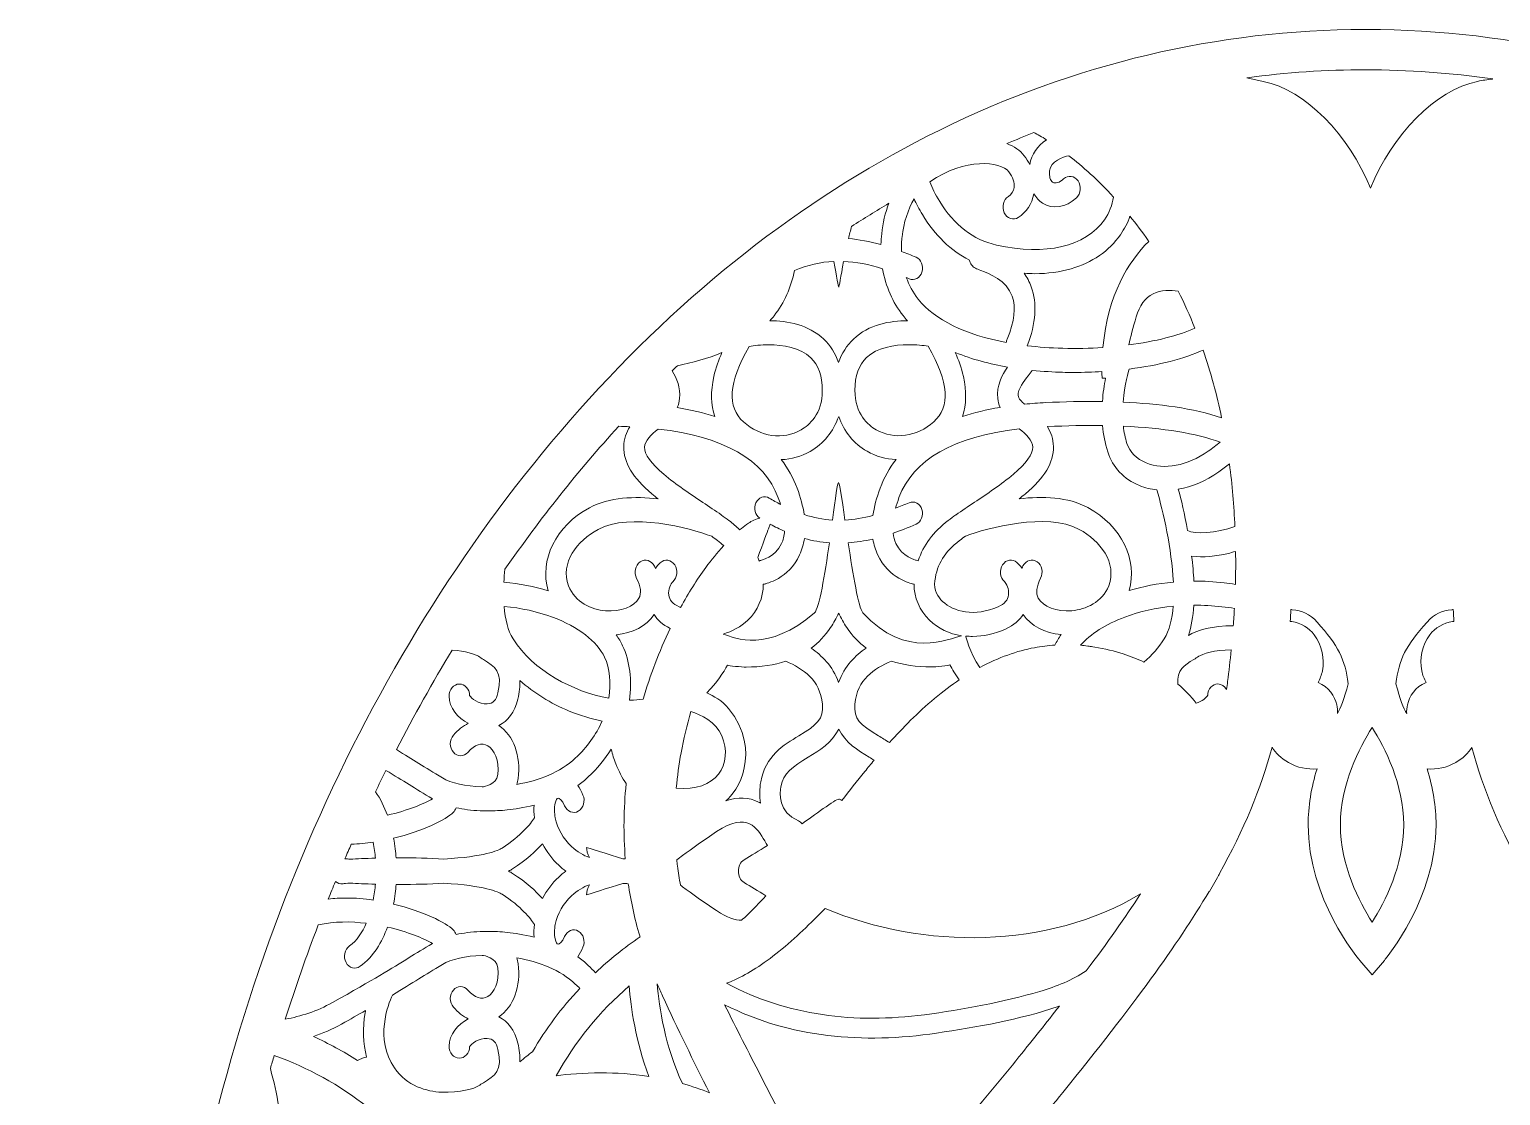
# Model space of a CAD drawing. Header units: millimetres. Extents: x -883 to 1566, y 87 to 598.
# Drawn here: x 89.8 to 274.2, y 464.2 to 597.8 of the extents above; entities that cross this region are included whole.
import ezdxf

# ---------------------------------------------------------------- set-up
doc = ezdxf.new("R2010")
doc.units = ezdxf.units.MM
doc.header["$MEASUREMENT"] = 0
doc.layers.add('Layer 3', color=7, linetype='Continuous')

msp = doc.modelspace()

# ---------------------------------------------------------------- linework, layer by layer
at = {"layer": 'Layer 3', "lineweight": 0}
for points, knots in [([(512.06, 244.42), (500.81, 258.41), (483.74, 265.96), (471.4, 269.82), (458.09, 273.99), (447.55, 274.84), (447.12, 274.9), (447.12, 274.9), (441.19, 275.35), (441.19, 275.35), (441.19, 275.35), (446.17, 272.12), (446.17, 272.12), (446.48, 271.92), (477.17, 251.62), (479.07, 228.7), (479.8, 219.87), (476.13, 211.67), (468.15, 204.32), (459.71, 196.54), (449.96, 193.81), (439.17, 196.2), (428.79, 198.5), (419.85, 204.95), (414.18, 209.96), (407.5, 215.87), (402.65, 222.25), (401.31, 225.5), (401.31, 225.5), (401.04, 226.16), (401.04, 226.16), (401.99, 237.75), (400.88, 248.96), (397.72, 259.52), (395.04, 268.44), (390.91, 276.92), (385.43, 284.71), (382.09, 289.47), (378.67, 293.36), (375.65, 296.42), (373.01, 311.06), (369.09, 324.76), (363.94, 337.36), (363.94, 337.36), (363.95, 337.37), (363.95, 337.37), (363.95, 337.37), (363.93, 337.38), (363.93, 337.38), (363.83, 337.61), (363.74, 337.84), (363.65, 338.07), (363.65, 338.07), (363.6, 338.65), (363.6, 338.65), (367.24, 339.27), (376.9, 341.25), (383.05, 345.72), (386.78, 348.43), (396.12, 356.72), (402.34, 375.11), (406.72, 388.05), (408.55, 402.95), (407.81, 419.6), (407.79, 421.03), (407.7, 422.45), (407.56, 423.87), (407.11, 430.37), (406.29, 437.13), (405.08, 444.13), (397.99, 485.36), (380.06, 523.48), (354.62, 551.48), (341.42, 566), (326.63, 577.35), (310.65, 585.21), (293.75, 593.52), (275.83, 597.76), (257.38, 597.82), (257.38, 597.82), (257.15, 597.82), (257.15, 597.82), (257.15, 597.82), (257.15, 597.82), (257.15, 597.82), (238.7, 597.76), (220.78, 593.52), (203.89, 585.21), (187.9, 577.35), (173.11, 566), (159.91, 551.48), (134.47, 523.48), (116.54, 485.36), (109.45, 444.13), (104.83, 417.32), (105.76, 394.1), (112.19, 375.11), (118.42, 356.72), (127.75, 348.43), (131.48, 345.72), (137.63, 341.25), (147.29, 339.27), (150.93, 338.65), (150.93, 338.65), (150.89, 338.23), (150.89, 338.23), (146.07, 324.81), (142.28, 311.04), (139.52, 297.06), (136.34, 293.91), (132.68, 289.81), (129.1, 284.71), (123.62, 276.92), (119.49, 268.44), (116.81, 259.52), (113.47, 248.36), (112.41, 236.48), (113.67, 224.19), (116.08, 200.65), (124.5, 184.75), (129.53, 175.25), (131.43, 171.66), (132.93, 168.83), (133.11, 167.36), (133.11, 167.24), (132.98, 166.18), (128.83, 163.16), (125.88, 161.03), (121.81, 158.54), (117.5, 155.91), (106.71, 149.32), (94.48, 141.86), (92.07, 135.15), (89.8, 128.81), (89.79, 123.78), (92.07, 120.21), (93.82, 117.47), (96.88, 115.77), (100.94, 115.26), (107.33, 107.82), (124.42, 109.01), (130.47, 109.69), (130.43, 109.28), (130.42, 108.82), (130.43, 108.34), (130.27, 106.94), (130.58, 106.33), (130.79, 105.92), (130.79, 105.92), (130.8, 105.93), (130.8, 105.93), (131.09, 104.91), (131.57, 103.84), (132.34, 102.79), (135.92, 97.9), (144.05, 95.72), (156.52, 96.3), (162.68, 91.24), (169.88, 89.82), (176.04, 89.82), (180.92, 89.82), (185.14, 90.71), (187.67, 91.4), (190.59, 92.2), (194.99, 92.16), (199.65, 92.13), (207.86, 92.07), (216.34, 92.01), (220, 96.38), (220, 96.38), (220.08, 96.49), (220.08, 96.49), (229.9, 110.69), (217.41, 135.42), (212.89, 143.4), (220.39, 142.9), (241.04, 141.67), (257.27, 141.98), (273.49, 141.67), (294.14, 142.9), (301.64, 143.4), (297.12, 135.42), (284.63, 110.69), (294.45, 96.49), (294.45, 96.49), (294.53, 96.38), (294.53, 96.38), (298.19, 92.01), (306.67, 92.07), (314.88, 92.13), (319.54, 92.16), (323.94, 92.2), (326.86, 91.4), (332.59, 89.84), (346.97, 87.24), (358.01, 96.3), (370.48, 95.72), (378.61, 97.9), (382.19, 102.79), (383.01, 103.9), (383.5, 105.03), (383.78, 106.11), (383.95, 106.51), (384.06, 107.01), (384.05, 107.68), (384.12, 108.42), (384.11, 109.1), (384.06, 109.69), (390.12, 109.01), (407.2, 107.82), (413.59, 115.26), (417.65, 115.77), (420.71, 117.47), (422.46, 120.21), (424.74, 123.78), (424.73, 128.81), (422.46, 135.15), (421.29, 138.42), (417.78, 141.86), (413.25, 145.3), (419.04, 143.81), (427.23, 142.02), (436.51, 140.95), (441.35, 140.4), (446.77, 140.01), (452.49, 140.01), (466.56, 140.01), (482.39, 142.37), (495.49, 150.39), (511.06, 159.93), (520.48, 175.88), (523.51, 197.8), (526.04, 216.14), (522.19, 231.82), (512.06, 244.42)], [0, 0, 0, 0, 1, 1, 1, 2, 2, 2, 3, 3, 3, 4, 4, 4, 5, 5, 5, 6, 6, 6, 7, 7, 7, 8, 8, 8, 9, 9, 9, 10, 10, 10, 11, 11, 11, 12, 12, 12, 13, 13, 13, 14, 14, 14, 15, 15, 15, 16, 16, 16, 17, 17, 17, 18, 18, 18, 19, 19, 19, 20, 20, 20, 21, 21, 21, 22, 22, 22, 23, 23, 23, 24, 24, 24, 25, 25, 25, 26, 26, 26, 27, 27, 27, 28, 28, 28, 29, 29, 29, 30, 30, 30, 31, 31, 31, 32, 32, 32, 33, 33, 33, 34, 34, 34, 35, 35, 35, 36, 36, 36, 37, 37, 37, 38, 38, 38, 39, 39, 39, 40, 40, 40, 41, 41, 41, 42, 42, 42, 43, 43, 43, 44, 44, 44, 45, 45, 45, 46, 46, 46, 47, 47, 47, 48, 48, 48, 49, 49, 49, 50, 50, 50, 51, 51, 51, 52, 52, 52, 53, 53, 53, 54, 54, 54, 55, 55, 55, 56, 56, 56, 57, 57, 57, 58, 58, 58, 59, 59, 59, 60, 60, 60, 61, 61, 61, 62, 62, 62, 63, 63, 63, 64, 64, 64, 65, 65, 65, 66, 66, 66, 67, 67, 67, 68, 68, 68, 69, 69, 69, 70, 70, 70, 71, 71, 71, 72, 72, 72, 73, 73, 73, 74, 74, 74, 75, 75, 75, 76, 76, 76, 77, 77, 77, 78, 78, 78, 78]), ([(257.26, 592.77), (262.57, 592.75), (267.92, 592.37), (273.2, 591.62), (273.19, 591.61), (273.18, 591.6), (273.16, 591.59), (272.53, 591.53), (271.91, 591.44), (271.3, 591.31), (266.03, 590.19), (260.61, 584.66), (257.87, 577.9), (255.13, 584.66), (249.71, 590.19), (244.43, 591.31), (244.43, 591.31), (242.38, 591.76), (242.38, 591.76), (247.32, 592.42), (252.32, 592.76), (257.26, 592.77)], [0, 0, 0, 0, 1, 1, 1, 2, 2, 2, 3, 3, 3, 4, 4, 4, 5, 5, 5, 6, 6, 6, 7, 7, 7, 7]), ([(215.69, 584.89), (216.15, 584.66), (216.68, 584.35), (217.25, 583.99), (216.14, 583.24), (215.41, 582.17), (215.16, 580.87), (214.97, 581.26), (214.74, 581.63), (214.46, 581.99), (213.95, 582.65), (213.21, 583.16), (212.3, 583.5), (213.43, 583.98), (214.56, 584.45), (215.69, 584.89)], [0, 0, 0, 0, 1, 1, 1, 2, 2, 2, 3, 3, 3, 4, 4, 4, 5, 5, 5, 5]), ([(212.55, 579.97), (213.06, 579.31), (213.29, 578.61), (213.2, 577.99), (213.13, 577.53), (212.89, 577.14), (212.49, 576.89), (211.86, 576.48), (211.63, 575.57), (211.98, 574.84), (212.32, 574.11), (213.1, 573.85), (213.73, 574.25), (214.73, 574.89), (215.44, 575.96), (215.69, 577.2), (215.97, 576.73), (216.33, 576.33), (216.76, 576.05), (218.04, 575.21), (219.68, 575.47), (221.02, 576.72), (221.58, 577.24), (221.67, 578.19), (221.22, 578.84), (220.78, 579.49), (219.97, 579.59), (219.41, 579.08), (218.91, 578.61), (218.37, 578.45), (218.03, 578.67), (217.72, 578.87), (217.59, 579.4), (217.66, 580.09), (217.8, 581.34), (219.31, 581.83), (220.08, 581.99), (221.8, 580.65), (223.72, 578.93), (225.67, 576.81), (225.51, 575.8), (225.13, 574.84), (224.53, 573.97), (222.18, 570.59), (217.13, 569.4), (211, 570.79), (208.09, 571.45), (205.69, 573.29), (203.88, 576.25), (203.34, 577.13), (202.93, 577.99), (202.64, 578.71), (207.05, 581.76), (211.52, 581.3), (212.55, 579.97)], [0, 0, 0, 0, 1, 1, 1, 2, 2, 2, 3, 3, 3, 4, 4, 4, 5, 5, 5, 6, 6, 6, 7, 7, 7, 8, 8, 8, 9, 9, 9, 10, 10, 10, 11, 11, 11, 12, 12, 12, 13, 13, 13, 14, 14, 14, 15, 15, 15, 16, 16, 16, 17, 17, 17, 18, 18, 18, 18]), ([(192.84, 573.12), (194.38, 574.12), (195.93, 575.09), (197.5, 576.02), (197.06, 574.83), (196.75, 573.54), (196.61, 572.21), (196.56, 571.75), (196.53, 571.3), (196.52, 570.85), (195.1, 571.25), (193.75, 571.5), (192.45, 571.59), (192.57, 572.09), (192.7, 572.61), (192.84, 573.12)], [0, 0, 0, 0, 1, 1, 1, 2, 2, 2, 3, 3, 3, 4, 4, 4, 5, 5, 5, 5]), ([(199.17, 571.83), (199.36, 573.59), (199.91, 575.28), (200.67, 576.58), (200.96, 575.96), (201.31, 575.29), (201.72, 574.6), (203.28, 572.02), (205.28, 570.08), (207.6, 568.9), (207.65, 568.69), (207.74, 568.49), (207.87, 568.31), (208.15, 567.94), (208.49, 567.81), (209.04, 567.6), (210.09, 567.2), (212.26, 566.36), (212.98, 564.37), (213.47, 563.01), (213.26, 561.21), (212.35, 559.01), (212.29, 558.87), (212.25, 558.72), (212.23, 558.57), (207.12, 559.54), (203.24, 561.41), (201.19, 563.99), (200.49, 564.87), (200.02, 565.8), (199.7, 566.72), (199.82, 566.66), (199.94, 566.61), (200.06, 566.56), (200.7, 566.28), (201.41, 566.66), (201.65, 567.41), (201.88, 568.16), (201.56, 568.98), (200.92, 569.26), (200.3, 569.53), (199.69, 569.77), (199.1, 570), (199.07, 570.71), (199.11, 571.33), (199.17, 571.83)], [0, 0, 0, 0, 1, 1, 1, 2, 2, 2, 3, 3, 3, 4, 4, 4, 5, 5, 5, 6, 6, 6, 7, 7, 7, 8, 8, 8, 9, 9, 9, 10, 10, 10, 11, 11, 11, 12, 12, 12, 13, 13, 13, 14, 14, 14, 15, 15, 15, 15]), ([(227.73, 574.41), (228.51, 573.45), (229.28, 572.43), (230.03, 571.34), (230.05, 571.31), (230.07, 571.28), (230.09, 571.25), (227.54, 568.72), (224.94, 564.58), (224.34, 557.95), (222.69, 557.84), (221, 557.8), (219.32, 557.85), (217.76, 557.89), (216.27, 558), (214.86, 558.17), (215.94, 560.99), (216.11, 563.47), (215.36, 565.55), (215.12, 566.19), (214.81, 566.75), (214.46, 567.25), (214.91, 567.22), (215.36, 567.2), (215.8, 567.2), (217.42, 567.2), (218.94, 567.41), (220.35, 567.81), (222.99, 568.57), (225.12, 570.05), (226.53, 572.08), (227.04, 572.81), (227.44, 573.59), (227.73, 574.41)], [0, 0, 0, 0, 1, 1, 1, 2, 2, 2, 3, 3, 3, 4, 4, 4, 5, 5, 5, 6, 6, 6, 7, 7, 7, 8, 8, 8, 9, 9, 9, 10, 10, 10, 11, 11, 11, 11]), ([(183.13, 561.93), (184.41, 563.54), (185.27, 565.48), (185.67, 567.6), (187.33, 568.29), (188.95, 568.66), (190.62, 568.74), (190.99, 566.82), (191.18, 565.5), (191.23, 565.53), (191.28, 565.5), (191.47, 566.82), (191.84, 568.74), (193.38, 568.68), (194.98, 568.37), (196.73, 567.82), (197.11, 565.62), (197.98, 563.61), (199.3, 561.95), (199.47, 561.73), (199.65, 561.52), (199.84, 561.31), (197.67, 561.3), (194.99, 560.84), (193.08, 559.01), (192.23, 558.21), (191.61, 557.21), (191.21, 556.05), (190.81, 557.21), (190.2, 558.19), (189.35, 559), (187.44, 560.82), (184.76, 561.28), (182.59, 561.3), (182.78, 561.5), (182.96, 561.71), (183.13, 561.93)], [0, 0, 0, 0, 1, 1, 1, 2, 2, 2, 3, 3, 3, 4, 4, 4, 5, 5, 5, 6, 6, 6, 7, 7, 7, 8, 8, 8, 9, 9, 9, 10, 10, 10, 11, 11, 11, 12, 12, 12, 12]), ([(233.78, 565.01), (234.54, 563.49), (235.24, 561.94), (235.86, 560.38), (233.85, 559.45), (230.91, 558.71), (227.57, 558.27), (227.81, 559.25), (228.11, 560.42), (228.51, 561.79), (228.92, 563.21), (229.62, 564.16), (230.65, 564.67), (231.62, 565.16), (232.78, 565.18), (233.78, 565.01)], [0, 0, 0, 0, 1, 1, 1, 2, 2, 2, 3, 3, 3, 4, 4, 4, 5, 5, 5, 5]), ([(171, 555.66), (172.87, 556.04), (174.79, 556.56), (176.59, 557.3), (176.2, 556.42), (175.82, 555.4), (175.58, 554.31), (175.16, 552.45), (175.2, 550.76), (175.69, 549.3), (174.26, 549.76), (172.69, 550.14), (170.99, 550.42), (171.14, 550.78), (171.23, 551.16), (171.27, 551.55), (171.42, 552.9), (170.93, 554.09), (170.35, 555.03), (170.57, 555.24), (170.78, 555.46), (171, 555.66)], [0, 0, 0, 0, 1, 1, 1, 2, 2, 2, 3, 3, 3, 4, 4, 4, 5, 5, 5, 6, 6, 6, 7, 7, 7, 7]), ([(179.99, 558.08), (180.63, 558.19), (181.5, 558.29), (182.45, 558.29), (184.27, 558.29), (186.4, 557.94), (187.73, 556.66), (188.7, 555.73), (189.17, 554.39), (189.17, 552.56), (189.17, 549.6), (187.51, 548.2), (186.51, 547.63), (184.28, 546.34), (181.38, 546.74), (179.3, 548.61), (177.18, 550.51), (177.4, 553.52), (179.99, 558.08)], [0, 0, 0, 0, 1, 1, 1, 2, 2, 2, 3, 3, 3, 4, 4, 4, 5, 5, 5, 6, 6, 6, 6]), ([(203.13, 548.63), (201.05, 546.75), (198.15, 546.36), (195.92, 547.64), (194.93, 548.21), (193.26, 549.61), (193.26, 552.58), (193.26, 554.41), (193.73, 555.75), (194.71, 556.68), (196.04, 557.95), (198.16, 558.3), (199.99, 558.3), (200.94, 558.3), (201.81, 558.21), (202.44, 558.1), (205.03, 553.54), (205.25, 550.53), (203.13, 548.63)], [0, 0, 0, 0, 1, 1, 1, 2, 2, 2, 3, 3, 3, 4, 4, 4, 5, 5, 5, 6, 6, 6, 6]), ([(211.16, 551.57), (211.2, 551.18), (211.3, 550.8), (211.44, 550.44), (209.74, 550.15), (208.17, 549.78), (206.74, 549.31), (207.23, 550.78), (207.27, 552.47), (206.85, 554.32), (206.61, 555.41), (206.23, 556.43), (205.84, 557.32), (207.95, 556.45), (210.21, 555.88), (212.38, 555.5), (211.68, 554.5), (210.99, 553.15), (211.16, 551.57)], [0, 0, 0, 0, 1, 1, 1, 2, 2, 2, 3, 3, 3, 4, 4, 4, 5, 5, 5, 6, 6, 6, 6]), ([(239.22, 549.14), (235.69, 550.33), (231.32, 550.9), (226.86, 551.1), (227.03, 553.33), (227.58, 555.05), (227.64, 555.25), (231.32, 555.72), (234.6, 556.55), (236.9, 557.63), (237.86, 554.84), (238.63, 551.99), (239.22, 549.14)], [0, 0, 0, 0, 1, 1, 1, 2, 2, 2, 3, 3, 3, 4, 4, 4, 4]), ([(224.28, 551.17), (221.85, 551.21), (219.44, 551.15), (217.17, 551.04), (216.26, 550.99), (215.37, 550.93), (214.52, 550.84), (214.16, 551.12), (213.76, 551.53), (213.72, 551.95), (213.64, 552.69), (214.5, 553.79), (214.96, 554.38), (215.14, 554.61), (215.32, 554.84), (215.47, 555.08), (216.86, 554.94), (218.15, 554.87), (219.26, 554.84), (219.75, 554.83), (220.24, 554.82), (220.74, 554.82), (221.91, 554.82), (223.07, 554.86), (224.22, 554.93), (224.22, 554.66), (224.22, 554.39), (224.23, 554.11), (224.23, 554.11), (224.67, 554.1), (224.67, 554.1), (224.5, 553.28), (224.35, 552.28), (224.28, 551.17)], [0, 0, 0, 0, 1, 1, 1, 2, 2, 2, 3, 3, 3, 4, 4, 4, 5, 5, 5, 6, 6, 6, 7, 7, 7, 8, 8, 8, 9, 9, 9, 10, 10, 10, 11, 11, 11, 11]), ([(149.39, 530.15), (153.82, 536.51), (158.59, 542.51), (163.65, 548.08), (164.11, 548.06), (164.57, 548.04), (165.05, 548.02), (164.61, 547.31), (164.31, 546.48), (164.29, 545.51), (164.26, 543.54), (165.41, 541.61), (167.8, 539.61), (168.07, 539.38), (168.33, 539.17), (168.6, 538.96), (165.68, 539.31), (162.46, 539.21), (159.98, 537.86), (155.75, 535.56), (153.69, 531.35), (154.81, 527.45), (153.09, 527.98), (151.22, 528.35), (149.26, 528.52), (149.29, 529.06), (149.33, 529.6), (149.39, 530.15)], [0, 0, 0, 0, 1, 1, 1, 2, 2, 2, 3, 3, 3, 4, 4, 4, 5, 5, 5, 6, 6, 6, 7, 7, 7, 8, 8, 8, 9, 9, 9, 9]), ([(168.58, 547.73), (176.81, 546.78), (181.88, 543.89), (183.65, 539.12), (183.76, 538.83), (183.85, 538.55), (183.94, 538.27), (183.47, 538.52), (182.99, 538.79), (182.51, 539.08), (181.91, 539.45), (181.16, 539.17), (180.85, 538.47), (180.54, 537.78), (180.76, 536.95), (181.32, 536.56), (181.32, 536.56), (181.24, 536.54), (181.24, 536.54), (180.6, 536.39), (180.12, 536.07), (179.8, 535.85), (179.8, 535.85), (179.66, 535.76), (179.66, 535.76), (179.39, 535.56), (179.11, 535.34), (178.81, 535.09), (178.41, 535.49), (177.96, 535.88), (177.47, 536.26), (177.16, 536.49), (176.85, 536.72), (176.52, 536.95), (176.51, 536.96), (176.51, 536.96), (176.5, 536.97), (175.77, 537.48), (175, 538), (174.2, 538.53), (172.57, 539.61), (170.89, 540.73), (169.3, 542.06), (167.74, 543.36), (166.86, 544.59), (166.87, 545.44), (166.89, 546.25), (167.76, 547.08), (168.58, 547.73)], [0, 0, 0, 0, 1, 1, 1, 2, 2, 2, 3, 3, 3, 4, 4, 4, 5, 5, 5, 6, 6, 6, 7, 7, 7, 8, 8, 8, 9, 9, 9, 10, 10, 10, 11, 11, 11, 12, 12, 12, 13, 13, 13, 14, 14, 14, 15, 15, 15, 16, 16, 16, 16]), ([(194.78, 544.94), (195.9, 544.3), (197.15, 543.95), (198.41, 543.9), (197.57, 542.83), (196.9, 541.64), (196.42, 540.33), (195.97, 539.11), (195.66, 537.96), (195.52, 536.88), (194.29, 536.56), (193.13, 536.38), (192.01, 536.32), (191.62, 539.02), (191.32, 541.11), (191.2, 541.02), (191.09, 541.1), (190.81, 539.02), (190.45, 536.32), (189.25, 536.39), (188.08, 536.62), (186.9, 537), (186.74, 538.04), (186.45, 539.15), (186.01, 540.32), (185.53, 541.62), (184.86, 542.81), (184.02, 543.89), (185.29, 543.94), (186.53, 544.28), (187.65, 544.93), (189.35, 545.9), (190.57, 547.42), (191.22, 549.29), (191.87, 547.43), (193.09, 545.91), (194.78, 544.94)], [0, 0, 0, 0, 1, 1, 1, 2, 2, 2, 3, 3, 3, 4, 4, 4, 5, 5, 5, 6, 6, 6, 7, 7, 7, 8, 8, 8, 9, 9, 9, 10, 10, 10, 11, 11, 11, 12, 12, 12, 12]), ([(213.85, 547.75), (214.67, 547.1), (215.55, 546.27), (215.56, 545.46), (215.58, 544.61), (214.69, 543.37), (213.13, 542.07), (211.55, 540.75), (209.86, 539.63), (208.23, 538.54), (207.43, 538.01), (206.66, 537.5), (205.93, 536.98), (205.92, 536.98), (205.92, 536.97), (205.91, 536.97), (205.59, 536.74), (205.27, 536.51), (204.96, 536.27), (203.06, 534.81), (201.84, 533.2), (201.19, 531.2), (201.11, 531.23), (201.03, 531.26), (200.95, 531.28), (200.93, 531.28), (199.15, 531.7), (198.37, 533.4), (198.2, 533.78), (198.08, 534.2), (198.03, 534.67), (198.96, 534.98), (199.92, 535.36), (200.92, 535.79), (201.56, 536.07), (201.88, 536.9), (201.65, 537.64), (201.41, 538.39), (200.7, 538.77), (200.06, 538.49), (199.47, 538.24), (198.91, 538.01), (198.35, 537.8), (198.47, 538.22), (198.61, 538.67), (198.78, 539.13), (200.55, 543.9), (205.62, 546.79), (213.85, 547.75)], [0, 0, 0, 0, 1, 1, 1, 2, 2, 2, 3, 3, 3, 4, 4, 4, 5, 5, 5, 6, 6, 6, 7, 7, 7, 8, 8, 8, 9, 9, 9, 10, 10, 10, 11, 11, 11, 12, 12, 12, 13, 13, 13, 14, 14, 14, 15, 15, 15, 16, 16, 16, 16]), ([(228.92, 540.64), (229.61, 540.36), (230.35, 540.18), (231.11, 540.09), (231.89, 537.37), (232.96, 532.71), (233.17, 528.54), (231.21, 528.36), (229.34, 528), (227.62, 527.47), (228.74, 531.36), (226.68, 535.57), (222.45, 537.88), (219.98, 539.23), (216.75, 539.33), (213.83, 538.98), (214.1, 539.19), (214.36, 539.4), (214.63, 539.62), (217.03, 541.62), (218.17, 543.55), (218.14, 545.53), (218.12, 546.5), (217.82, 547.32), (217.38, 548.03), (219.82, 548.15), (222.13, 548.19), (224.29, 548.16), (224.39, 547.08), (224.59, 545.96), (224.94, 544.86), (225.55, 542.94), (226.97, 541.44), (228.92, 540.64)], [0, 0, 0, 0, 1, 1, 1, 2, 2, 2, 3, 3, 3, 4, 4, 4, 5, 5, 5, 6, 6, 6, 7, 7, 7, 8, 8, 8, 9, 9, 9, 10, 10, 10, 11, 11, 11, 11]), ([(226.9, 548.08), (231.93, 547.85), (236.04, 547.17), (239.03, 546.09), (238.55, 545.69), (238.05, 545.31), (237.53, 544.94), (234.91, 543.11), (232.01, 542.56), (229.77, 543.48), (228.55, 543.98), (227.69, 544.84), (227.35, 545.92), (227.12, 546.63), (226.98, 547.36), (226.9, 548.08)], [0, 0, 0, 0, 1, 1, 1, 2, 2, 2, 3, 3, 3, 4, 4, 4, 5, 5, 5, 5]), ([(240.88, 535.5), (238.5, 534.66), (235.86, 534.54), (234.96, 535.01), (234.58, 537.09), (234.13, 538.92), (233.79, 540.19), (235.49, 540.49), (237.23, 541.22), (238.86, 542.36), (239.32, 542.69), (239.77, 543.03), (240.2, 543.37), (240.55, 540.72), (240.77, 538.09), (240.88, 535.5)], [0, 0, 0, 0, 1, 1, 1, 2, 2, 2, 3, 3, 3, 4, 4, 4, 5, 5, 5, 5]), ([(174.59, 530.39), (173.44, 528.83), (172.38, 527.15), (171.41, 525.37), (171.35, 525.39), (171.28, 525.42), (171.21, 525.45), (170.43, 525.8), (170, 526.29), (169.92, 526.92), (169.83, 527.64), (170.2, 528.38), (170.43, 528.59), (170.99, 529.09), (171.1, 530.04), (170.67, 530.7), (170.23, 531.36), (169.42, 531.48), (168.86, 530.97), (168.65, 530.79), (168.44, 530.54), (168.26, 530.26), (168.21, 530.35), (168.17, 530.45), (168.12, 530.55), (167.76, 531.26), (166.97, 531.5), (166.35, 531.08), (165.74, 530.65), (165.54, 529.73), (165.9, 529.01), (166.42, 527.98), (166.52, 527.13), (166.19, 526.51), (165.63, 525.45), (163.87, 524.79), (162, 524.95), (160.27, 525.09), (158.15, 525.99), (157.37, 528.07), (156.29, 530.97), (158.45, 533.71), (161.07, 535.13), (165.09, 537.33), (172.58, 535.31), (175.32, 534.28), (175.57, 534.1), (175.82, 533.92), (176.05, 533.74), (176.33, 533.53), (176.58, 533.32), (176.81, 533.11), (176, 532.21), (175.25, 531.3), (174.59, 530.39)], [0, 0, 0, 0, 1, 1, 1, 2, 2, 2, 3, 3, 3, 4, 4, 4, 5, 5, 5, 6, 6, 6, 7, 7, 7, 8, 8, 8, 9, 9, 9, 10, 10, 10, 11, 11, 11, 12, 12, 12, 13, 13, 13, 14, 14, 14, 15, 15, 15, 16, 16, 16, 17, 17, 17, 18, 18, 18, 18]), ([(225.06, 528.09), (224.29, 526), (222.16, 525.11), (220.43, 524.96), (218.56, 524.81), (216.81, 525.46), (216.24, 526.52), (215.91, 527.15), (216.01, 527.99), (216.53, 529.03), (216.9, 529.75), (216.69, 530.67), (216.08, 531.09), (215.47, 531.51), (214.68, 531.28), (214.31, 530.56), (214.26, 530.46), (214.22, 530.37), (214.18, 530.27), (213.99, 530.56), (213.78, 530.8), (213.57, 530.99), (213.01, 531.5), (212.2, 531.37), (211.76, 530.71), (211.33, 530.05), (211.44, 529.11), (212, 528.6), (212.23, 528.39), (212.6, 527.66), (212.51, 526.93), (212.44, 526.31), (212, 525.81), (211.22, 525.46), (208.26, 524.14), (205.58, 524.83), (204.24, 526.12), (203.7, 526.63), (203.1, 527.49), (203.27, 528.71), (203.58, 530.84), (204.48, 532.3), (206.38, 533.75), (206.61, 533.94), (206.86, 534.12), (207.11, 534.3), (209.85, 535.33), (217.34, 537.34), (221.36, 535.15), (223.98, 533.72), (226.15, 530.98), (225.06, 528.09)], [0, 0, 0, 0, 1, 1, 1, 2, 2, 2, 3, 3, 3, 4, 4, 4, 5, 5, 5, 6, 6, 6, 7, 7, 7, 8, 8, 8, 9, 9, 9, 10, 10, 10, 11, 11, 11, 12, 12, 12, 13, 13, 13, 14, 14, 14, 15, 15, 15, 16, 16, 16, 17, 17, 17, 17]), ([(184.43, 534.92), (184.39, 534.35), (184.27, 533.83), (184.06, 533.38), (183.28, 531.68), (181.5, 531.27), (181.48, 531.26), (181.4, 531.24), (181.32, 531.22), (181.24, 531.18), (181.19, 531.34), (181.13, 531.49), (181.07, 531.64), (181.71, 533.31), (182.3, 534.88), (182.42, 535.21), (182.42, 535.21), (182.64, 535.8), (182.64, 535.8), (183.25, 535.47), (183.84, 535.18), (184.43, 534.92)], [0, 0, 0, 0, 1, 1, 1, 2, 2, 2, 3, 3, 3, 4, 4, 4, 5, 5, 5, 6, 6, 6, 7, 7, 7, 7]), ([(181.77, 528.28), (181.82, 528.28), (181.88, 528.29), (181.94, 528.3), (182.06, 528.32), (184.96, 528.96), (186.33, 531.96), (186.62, 532.6), (186.82, 533.28), (186.93, 534.01), (187.97, 533.72), (189, 533.54), (190.05, 533.46), (189.48, 529.44), (188.8, 525.23), (188.18, 524.69), (182.38, 519.66), (178.25, 521.52), (176.73, 522.03), (177.9, 522.36), (178.96, 522.94), (179.83, 523.77), (181.09, 524.97), (181.77, 526.58), (181.77, 528.28)], [0, 0, 0, 0, 1, 1, 1, 2, 2, 2, 3, 3, 3, 4, 4, 4, 5, 5, 5, 6, 6, 6, 7, 7, 7, 8, 8, 8, 8]), ([(206.63, 521.82), (205.08, 521.47), (199.65, 518.75), (194.26, 524.7), (193.7, 525.32), (193.01, 529.49), (192.42, 533.46), (193.42, 533.53), (194.45, 533.69), (195.51, 533.94), (195.62, 533.24), (195.82, 532.59), (196.1, 531.98), (197.47, 528.98), (200.37, 528.34), (200.49, 528.31), (200.55, 528.3), (200.61, 528.3), (200.67, 528.29), (200.67, 526.59), (201.35, 524.99), (202.61, 523.78), (203.72, 522.72), (205.07, 522.05), (206.63, 521.82)], [0, 0, 0, 0, 1, 1, 1, 2, 2, 2, 3, 3, 3, 4, 4, 4, 5, 5, 5, 6, 6, 6, 7, 7, 7, 8, 8, 8, 8]), ([(240.94, 528.26), (240.48, 528.33), (240.01, 528.39), (239.52, 528.45), (238.25, 528.6), (236.99, 528.67), (235.74, 528.66), (235.69, 529.65), (235.6, 530.7), (235.46, 531.8), (236.9, 531.6), (238.62, 531.79), (240.02, 532.13), (240.3, 532.2), (240.63, 532.29), (240.97, 532.39), (240.99, 531), (240.98, 529.62), (240.94, 528.26)], [0, 0, 0, 0, 1, 1, 1, 2, 2, 2, 3, 3, 3, 4, 4, 4, 5, 5, 5, 6, 6, 6, 6]), ([(161.89, 519.12), (162.52, 517.76), (162.72, 515.87), (162.42, 514), (157.93, 514.79), (152.93, 517.43), (150.41, 521.43), (149.77, 522.46), (149.42, 523.88), (149.29, 525.5), (151.43, 525.29), (153.48, 524.84), (155.34, 524.15), (158.56, 522.94), (160.95, 521.11), (161.89, 519.12)], [0, 0, 0, 0, 1, 1, 1, 2, 2, 2, 3, 3, 3, 4, 4, 4, 5, 5, 5, 5]), ([(226.89, 519.53), (225.78, 519.89), (224.58, 520.18), (223.33, 520.39), (223.33, 520.39), (223.07, 520.44), (223.07, 520.44), (222.86, 520.47), (222.66, 520.5), (222.44, 520.53), (222.14, 520.57), (221.84, 520.6), (221.54, 520.62), (222.76, 522.02), (224.7, 523.27), (227.1, 524.16), (228.95, 524.86), (231, 525.31), (233.14, 525.52), (233.01, 523.89), (232.67, 522.47), (232.02, 521.44), (231.34, 520.36), (230.47, 519.38), (229.48, 518.51), (228.66, 518.89), (227.79, 519.24), (226.89, 519.53)], [0, 0, 0, 0, 1, 1, 1, 2, 2, 2, 3, 3, 3, 4, 4, 4, 5, 5, 5, 6, 6, 6, 7, 7, 7, 8, 8, 8, 9, 9, 9, 9]), ([(240.68, 523.06), (238.18, 523.12), (235.98, 522.46), (235.08, 521.86), (235.43, 522.96), (235.64, 524.22), (235.73, 525.65), (236.9, 525.66), (238.08, 525.59), (239.26, 525.45), (239.8, 525.39), (240.32, 525.32), (240.82, 525.25), (240.78, 524.51), (240.73, 523.78), (240.68, 523.06)], [0, 0, 0, 0, 1, 1, 1, 2, 2, 2, 3, 3, 3, 4, 4, 4, 5, 5, 5, 5]), ([(166.7, 513.86), (166.19, 513.79), (165.66, 513.75), (165.11, 513.75), (165.08, 513.75), (165.04, 513.75), (165, 513.75), (165.34, 516.22), (165.04, 518.67), (164.14, 520.57), (163.92, 521.04), (163.65, 521.5), (163.33, 521.95), (165.37, 522.13), (167.12, 523.04), (168.1, 524.46), (168.51, 523.83), (169.14, 523.2), (170.09, 522.73), (168.73, 519.81), (167.59, 516.84), (166.7, 513.86)], [0, 0, 0, 0, 1, 1, 1, 2, 2, 2, 3, 3, 3, 4, 4, 4, 5, 5, 5, 6, 6, 6, 7, 7, 7, 7]), ([(194.67, 520.26), (193.33, 519.37), (191.96, 518.04), (191.21, 515.96), (190.46, 518.03), (189.1, 519.36), (187.76, 520.25), (188.7, 520.95), (189.52, 521.81), (190.2, 522.83), (190.6, 523.41), (190.93, 524.03), (191.22, 524.66), (191.5, 524.03), (191.84, 523.42), (192.23, 522.85), (192.92, 521.83), (193.73, 520.97), (194.67, 520.26)], [0, 0, 0, 0, 1, 1, 1, 2, 2, 2, 3, 3, 3, 4, 4, 4, 5, 5, 5, 6, 6, 6, 6]), ([(207.14, 521.78), (207.42, 521.75), (207.71, 521.74), (208.01, 521.74), (209.36, 521.74), (210.77, 522.04), (212.14, 522.65), (213.21, 523.13), (213.9, 523.8), (214.34, 524.47), (215.31, 523.05), (217.06, 522.14), (219.1, 521.96), (218.8, 521.54), (218.54, 521.1), (218.32, 520.65), (217.47, 520.59), (216.62, 520.48), (215.77, 520.32), (213.54, 519.92), (211.3, 519.1), (208.92, 517.84), (207.61, 519.75), (207.14, 521.78), (207.14, 521.78)], [0, 0, 0, 0, 1, 1, 1, 2, 2, 2, 3, 3, 3, 4, 4, 4, 5, 5, 5, 6, 6, 6, 7, 7, 7, 8, 8, 8, 8]), ([(253.73, 512.05), (253.75, 512.42), (253.72, 512.79), (253.64, 513.17), (253.4, 514.22), (252.66, 515.4), (251.3, 515.96), (251.55, 516.42), (251.74, 516.91), (251.84, 517.41), (252.17, 518.93), (251.8, 520.58), (250.82, 521.93), (250.19, 522.8), (249.11, 523.44), (248, 523.59), (247.94, 523.6), (247.88, 523.61), (247.82, 523.61), (247.85, 524.09), (247.88, 524.58), (247.9, 525.09), (247.96, 525.09), (248.01, 525.09), (248.07, 525.08), (249.27, 525.03), (250.29, 524.53), (251.18, 523.53), (253.82, 520.59), (254.72, 518.83), (255.07, 515.8), (254.61, 513.9), (254.1, 512.73), (253.73, 512.05)], [0, 0, 0, 0, 1, 1, 1, 2, 2, 2, 3, 3, 3, 4, 4, 4, 5, 5, 5, 6, 6, 6, 7, 7, 7, 8, 8, 8, 9, 9, 9, 10, 10, 10, 11, 11, 11, 11]), ([(264.3, 517.41), (264.41, 516.91), (264.59, 516.42), (264.84, 515.96), (263.48, 515.4), (262.74, 514.22), (262.51, 513.17), (262.42, 512.79), (262.39, 512.42), (262.41, 512.05), (262.04, 512.72), (261.53, 513.9), (261.07, 515.8), (261.42, 518.83), (262.32, 520.59), (264.96, 523.53), (265.85, 524.53), (266.87, 525.03), (268.07, 525.08), (268.13, 525.09), (268.18, 525.09), (268.24, 525.09), (268.27, 524.58), (268.29, 524.09), (268.33, 523.61), (268.27, 523.61), (268.21, 523.6), (268.15, 523.59), (267.03, 523.44), (265.95, 522.8), (265.32, 521.93), (264.34, 520.58), (263.97, 518.93), (264.3, 517.41)], [0, 0, 0, 0, 1, 1, 1, 2, 2, 2, 3, 3, 3, 4, 4, 4, 5, 5, 5, 6, 6, 6, 7, 7, 7, 8, 8, 8, 9, 9, 9, 10, 10, 10, 11, 11, 11, 11]), ([(142.78, 520.01), (144.45, 519.91), (145.74, 519.46), (146.07, 519.24), (146.28, 519.09), (146.5, 518.96), (146.71, 518.83), (148.13, 517.96), (149.15, 517.34), (148.52, 514.65), (148.31, 513.75), (147.89, 513.32), (147.18, 513.27), (146.12, 513.2), (145.13, 513.97), (144.97, 514.34), (144.93, 515.13), (144.37, 515.76), (143.68, 515.76), (142.97, 515.76), (142.39, 515.08), (142.39, 514.25), (142.39, 512.77), (143.47, 511.52), (144.8, 510.84), (144.14, 510.52), (143.51, 510.02), (142.93, 509.34), (142.42, 508.75), (142.42, 507.8), (142.93, 507.21), (143.43, 506.62), (144.24, 506.62), (144.75, 507.2), (145.6, 508.19), (146.48, 508.48), (147.25, 508.02), (148.03, 507.55), (148.75, 506.22), (148.49, 504.41), (148.31, 503.13), (146.84, 502.9), (146.52, 502.87), (144.46, 502.94), (142.66, 503.34), (141.55, 504.01), (140.41, 504.69), (139.5, 505.26), (138.61, 505.81), (137.72, 506.36), (136.84, 506.9), (135.79, 507.54), (137.99, 511.81), (140.32, 515.97), (142.78, 520.01)], [0, 0, 0, 0, 1, 1, 1, 2, 2, 2, 3, 3, 3, 4, 4, 4, 5, 5, 5, 6, 6, 6, 7, 7, 7, 8, 8, 8, 9, 9, 9, 10, 10, 10, 11, 11, 11, 12, 12, 12, 13, 13, 13, 14, 14, 14, 15, 15, 15, 16, 16, 16, 17, 17, 17, 18, 18, 18, 18]), ([(235.72, 518.84), (235.93, 518.97), (236.16, 519.11), (236.36, 519.25), (236.74, 519.51), (238.39, 520.06), (240.42, 520.05), (240.29, 518.69), (240.14, 517.37), (239.97, 516.1), (239.93, 515.76), (239.88, 515.42), (239.83, 515.09), (239.6, 515.5), (239.21, 515.77), (238.75, 515.77), (238.07, 515.77), (237.5, 515.14), (237.47, 514.35), (237.34, 514.08), (236.76, 513.58), (236.03, 513.38), (235.35, 514.23), (234.59, 515.03), (233.74, 515.76), (233.61, 517.55), (234.52, 518.11), (235.72, 518.84)], [0, 0, 0, 0, 1, 1, 1, 2, 2, 2, 3, 3, 3, 4, 4, 4, 5, 5, 5, 6, 6, 6, 7, 7, 7, 8, 8, 8, 9, 9, 9, 9]), ([(189.18, 513.23), (189.36, 511.35), (188.51, 510.65), (186.22, 509.27), (184.34, 508.14), (182.01, 506.74), (181.45, 503.49), (181.3, 502.66), (181.27, 501.75), (181.41, 500.83), (181.34, 500.87), (181.27, 500.92), (181.19, 500.95), (179.98, 501.58), (178.61, 501.64), (177.09, 501.12), (178.48, 502.16), (181.71, 507.26), (177.43, 512.69), (176.63, 513.7), (175.54, 514.23), (174.68, 514.67), (175.98, 515.94), (176.8, 517.24), (177.27, 518.14), (177.42, 518.04), (179.03, 517.89), (179.63, 517.89), (181.47, 517.89), (183.13, 518.13), (184.6, 518.62), (186.8, 517.64), (188.87, 516.35), (189.18, 513.23)], [0, 0, 0, 0, 1, 1, 1, 2, 2, 2, 3, 3, 3, 4, 4, 4, 5, 5, 5, 6, 6, 6, 7, 7, 7, 8, 8, 8, 9, 9, 9, 10, 10, 10, 11, 11, 11, 11]), ([(193.25, 513.25), (193.56, 516.37), (195.63, 517.66), (197.83, 518.64), (199.3, 518.15), (200.96, 517.91), (202.81, 517.91), (203.4, 517.91), (205.01, 518.06), (205.16, 518.15), (205.43, 517.64), (205.82, 516.99), (206.34, 516.29), (205.35, 515.62), (204.33, 514.85), (203.24, 513.95), (201.12, 512.18), (199.24, 510.27), (197.58, 508.42), (197.12, 508.73), (196.65, 509.02), (196.22, 509.28), (193.92, 510.67), (193.07, 511.37), (193.25, 513.25)], [0, 0, 0, 0, 1, 1, 1, 2, 2, 2, 3, 3, 3, 4, 4, 4, 5, 5, 5, 6, 6, 6, 7, 7, 7, 8, 8, 8, 8]), ([(151, 513.86), (151.21, 514.74), (151.29, 515.51), (151.28, 516.2), (153, 514.66), (155.1, 513.35), (157.46, 512.38), (158.83, 511.81), (160.21, 511.39), (161.57, 511.11), (160.83, 509.44), (159.7, 507.86), (158.21, 506.46), (156.37, 504.72), (153.64, 503.66), (150.87, 503.18), (150.94, 503.41), (150.99, 503.66), (151.03, 503.92), (151.43, 506.7), (150.46, 509.35), (148.61, 510.58), (149.77, 511.1), (150.62, 512.24), (151, 513.86)], [0, 0, 0, 0, 1, 1, 1, 2, 2, 2, 3, 3, 3, 4, 4, 4, 5, 5, 5, 6, 6, 6, 7, 7, 7, 8, 8, 8, 8]), ([(176.57, 509.29), (178.06, 505.8), (175.83, 502.14), (170.87, 502.73), (171, 504.19), (171.2, 505.66), (171.47, 507.13), (171.79, 508.86), (172.21, 510.6), (172.71, 512.33), (173.93, 511.91), (175.83, 511.03), (176.57, 509.29)], [0, 0, 0, 0, 1, 1, 1, 2, 2, 2, 3, 3, 3, 4, 4, 4, 4]), ([(195.03, 506.61), (195.26, 506.47), (195.47, 506.34), (195.67, 506.22), (195.27, 505.74), (194.88, 505.27), (194.51, 504.81), (193.53, 503.61), (192.57, 502.39), (191.63, 501.17), (191.45, 501.27), (191.32, 501.33), (191.26, 501.32), (190.87, 501.41), (187.95, 499.12), (186.63, 498.26), (186.5, 498.41), (186.34, 498.52), (186.17, 498.6), (183.62, 499.66), (183.84, 502.15), (183.97, 502.88), (184.27, 504.6), (185.47, 505.43), (187.4, 506.59), (188.78, 507.43), (190.39, 508.39), (191.22, 510.12), (192.05, 508.4), (193.65, 507.44), (195.03, 506.61)], [0, 0, 0, 0, 1, 1, 1, 2, 2, 2, 3, 3, 3, 4, 4, 4, 5, 5, 5, 6, 6, 6, 7, 7, 7, 8, 8, 8, 9, 9, 9, 10, 10, 10, 10]), ([(262.04, 498.11), (262.04, 493.02), (259.68, 488.44), (258.07, 485.91), (256.46, 488.43), (254.1, 493), (254.1, 498.11), (254.1, 503.2), (256.46, 507.78), (258.07, 510.31), (259.68, 507.78), (262.04, 503.2), (262.04, 498.11)], [0, 0, 0, 0, 1, 1, 1, 2, 2, 2, 3, 3, 3, 4, 4, 4, 4]), ([(159.17, 501.85), (158.98, 502.3), (158.76, 502.7), (158.51, 503.04), (158.97, 503.36), (159.41, 503.72), (159.83, 504.12), (160.96, 505.18), (161.92, 506.35), (162.71, 507.58), (162.87, 506.95), (163.07, 506.34), (163.29, 505.77), (163.66, 504.83), (164.09, 504.01), (164.59, 503.28), (164.26, 500.1), (164.23, 496.95), (164.48, 493.87), (164.4, 493.86), (164.31, 493.85), (164.22, 493.84), (164.21, 493.84), (164.2, 493.84), (164.18, 493.85), (162.43, 494.4), (159.6, 495.29), (159.6, 495.29), (159.64, 494.93), (159.75, 494.49), (159.97, 494.02), (159.25, 494.28), (158.48, 494.71), (157.73, 495.41), (156.71, 496.35), (155.97, 497.66), (155.7, 498.98), (155.57, 499.64), (155.56, 500.27), (155.67, 500.81), (155.76, 501.21), (155.93, 501.44), (156.06, 501.46), (156.2, 501.48), (156.56, 501.23), (156.87, 500.51), (157.18, 499.76), (157.96, 499.46), (158.59, 499.83), (159.23, 500.2), (159.49, 501.1), (159.17, 501.85)], [0, 0, 0, 0, 1, 1, 1, 2, 2, 2, 3, 3, 3, 4, 4, 4, 5, 5, 5, 6, 6, 6, 7, 7, 7, 8, 8, 8, 9, 9, 9, 10, 10, 10, 11, 11, 11, 12, 12, 12, 13, 13, 13, 14, 14, 14, 15, 15, 15, 16, 16, 16, 17, 17, 17, 17]), ([(251.18, 505.14), (250.43, 502.76), (250.06, 500.4), (250.06, 498.11), (250.06, 488.81), (256.27, 481.44), (256.53, 481.13), (256.53, 481.13), (258.07, 479.33), (258.07, 479.33), (258.07, 479.33), (259.61, 481.13), (259.61, 481.13), (259.87, 481.44), (266.09, 488.82), (266.09, 498.11), (266.09, 500.4), (265.71, 502.76), (264.96, 505.14), (266.2, 505.01), (267.42, 505.28), (268.55, 505.93), (269.47, 506.45), (270.13, 507.11), (270.59, 507.82), (272, 502.47), (274.19, 497.29), (277.44, 491.58), (281.51, 484.41), (287.3, 476.33), (296.82, 464.58), (299.09, 461.77), (301.32, 459.11), (303.48, 456.54), (303.48, 456.54), (303.51, 456.5), (303.51, 456.5), (310.52, 448.13), (316.58, 440.9), (320.05, 433.67), (323.63, 426.24), (323.99, 419.44), (321.2, 412.27), (317.43, 402.63), (300.48, 395.92), (284.91, 397.91), (278.5, 398.73), (272.97, 401.01), (268.92, 404.52), (266.01, 407.03), (263.84, 410.18), (262.43, 413.9), (265.02, 416.37), (269.51, 420.75), (273.58, 425.25), (279.77, 432.09), (282.66, 436.59), (282.66, 439.39), (282.66, 443.03), (280.1, 446.37), (275.47, 448.79), (271.04, 451.1), (265.09, 452.38), (258.71, 452.38), (252.33, 452.38), (246.37, 451.1), (241.95, 448.79), (237.31, 446.37), (234.76, 443.03), (234.76, 439.39), (234.76, 435.4), (241.27, 427.2), (254.1, 415.02), (252.73, 410.81), (250.42, 407.28), (247.22, 404.52), (243.17, 401.01), (237.64, 398.73), (231.23, 397.91), (215.66, 395.92), (198.71, 402.63), (194.95, 412.27), (192.15, 419.44), (192.51, 426.24), (196.09, 433.67), (199.57, 440.9), (205.62, 448.13), (212.64, 456.5), (214.8, 459.08), (217.03, 461.75), (219.32, 464.58), (228.24, 475.59), (233.62, 482.99), (237.65, 489.77), (237.65, 489.77), (237.69, 489.75), (237.69, 489.75), (237.69, 489.75), (238.69, 491.5), (238.69, 491.5), (238.75, 491.61), (238.81, 491.72), (238.89, 491.9), (238.89, 491.9), (238.93, 492.01), (238.93, 492.01), (242, 497.49), (244.15, 502.63), (245.54, 507.84), (246, 507.12), (246.66, 506.46), (247.59, 505.93), (248.72, 505.28), (249.94, 505.01), (251.18, 505.14)], [0, 0, 0, 0, 1, 1, 1, 2, 2, 2, 3, 3, 3, 4, 4, 4, 5, 5, 5, 6, 6, 6, 7, 7, 7, 8, 8, 8, 9, 9, 9, 10, 10, 10, 11, 11, 11, 12, 12, 12, 13, 13, 13, 14, 14, 14, 15, 15, 15, 16, 16, 16, 17, 17, 17, 18, 18, 18, 19, 19, 19, 20, 20, 20, 21, 21, 21, 22, 22, 22, 23, 23, 23, 24, 24, 24, 25, 25, 25, 26, 26, 26, 27, 27, 27, 28, 28, 28, 29, 29, 29, 30, 30, 30, 31, 31, 31, 32, 32, 32, 33, 33, 33, 34, 34, 34, 35, 35, 35, 36, 36, 36, 37, 37, 37, 38, 38, 38, 38]), ([(134.47, 504.94), (135.58, 504.28), (136.48, 503.72), (137.4, 503.15), (138.29, 502.6), (139.2, 502.04), (140.33, 501.36), (139.22, 500.76), (137.22, 499.91), (134.66, 499.32), (134.29, 500.35), (133.8, 501.36), (133.16, 502.26), (133.59, 503.16), (134.03, 504.05), (134.47, 504.94)], [0, 0, 0, 0, 1, 1, 1, 2, 2, 2, 3, 3, 3, 4, 4, 4, 5, 5, 5, 5]), ([(149.69, 499.99), (150.58, 500.08), (151.75, 500.26), (153.04, 500.59), (153, 500.07), (153.01, 499.53), (153.08, 498.98), (152.6, 498.25), (151.42, 496.74), (149.05, 495.21), (148.52, 494.87), (146.83, 494.14), (141.75, 493.82), (139.9, 493.94), (137.98, 493.98), (136.21, 493.98), (136.05, 493.98), (135.9, 493.98), (135.75, 493.98), (135.69, 494.67), (135.6, 495.52), (135.43, 496.43), (139.08, 497.31), (142.03, 498.77), (142.91, 499.67), (143.07, 499.84), (143.19, 500.04), (143.26, 500.26), (144.19, 500.06), (145.2, 499.93), (146.28, 499.88), (146.35, 499.86), (146.42, 499.86), (146.5, 499.86), (146.51, 499.86), (146.52, 499.86), (146.54, 499.86), (146.58, 499.86), (146.63, 499.86), (146.68, 499.86), (146.87, 499.86), (147.07, 499.86), (147.26, 499.86), (148.06, 499.86), (148.87, 499.9), (149.69, 499.99)], [0, 0, 0, 0, 1, 1, 1, 2, 2, 2, 3, 3, 3, 4, 4, 4, 5, 5, 5, 6, 6, 6, 7, 7, 7, 8, 8, 8, 9, 9, 9, 10, 10, 10, 11, 11, 11, 12, 12, 12, 13, 13, 13, 14, 14, 14, 15, 15, 15, 15]), ([(171.66, 490.36), (171.57, 490.43), (171.48, 490.49), (171.39, 490.55), (171.24, 491.36), (171.11, 492.16), (171, 492.96), (170.97, 493.22), (170.95, 493.47), (170.92, 493.72), (171.16, 493.9), (171.41, 494.08), (171.66, 494.26), (172.88, 495.15), (174.27, 496.16), (175.92, 497.26), (179.82, 499.85), (181.05, 497.68), (181.95, 496.09), (182.06, 495.88), (182.17, 495.69), (182.29, 495.51), (181.24, 494.86), (180.23, 494.25), (179.37, 493.74), (178.9, 493.46), (178.64, 492.89), (178.67, 492.31), (178.64, 491.73), (178.9, 491.16), (179.37, 490.88), (180.18, 490.4), (181.12, 489.83), (182.1, 489.22), (181.26, 488.3), (180.49, 487.51), (179.74, 486.79), (179.51, 486.57), (179.28, 486.36), (179.06, 486.16), (178.26, 486.15), (177.24, 486.48), (175.92, 487.36), (174.27, 488.46), (172.88, 489.47), (171.66, 490.36)], [0, 0, 0, 0, 1, 1, 1, 2, 2, 2, 3, 3, 3, 4, 4, 4, 5, 5, 5, 6, 6, 6, 7, 7, 7, 8, 8, 8, 9, 9, 9, 10, 10, 10, 11, 11, 11, 12, 12, 12, 13, 13, 13, 14, 14, 14, 15, 15, 15, 15]), ([(130.14, 495.69), (131.06, 495.72), (131.98, 495.8), (132.88, 495.93), (133.02, 495.21), (133.11, 494.52), (133.16, 493.94), (131.9, 493.91), (130.82, 493.86), (130.04, 493.81), (129.74, 493.83), (129.51, 493.85), (129.34, 493.86), (129.6, 494.47), (129.87, 495.08), (130.14, 495.69)], [0, 0, 0, 0, 1, 1, 1, 2, 2, 2, 3, 3, 3, 4, 4, 4, 5, 5, 5, 5]), ([(156.13, 493.05), (156.43, 492.77), (156.72, 492.53), (157.02, 492.31), (156.72, 492.09), (156.43, 491.85), (156.13, 491.57), (155.31, 490.81), (154.62, 489.89), (154.1, 488.87), (153.27, 489.81), (152.06, 490.92), (150.35, 492.03), (150.2, 492.13), (150.03, 492.22), (149.85, 492.31), (150.03, 492.4), (150.2, 492.49), (150.35, 492.59), (152.06, 493.7), (153.27, 494.81), (154.1, 495.75), (154.62, 494.73), (155.31, 493.81), (156.13, 493.05)], [0, 0, 0, 0, 1, 1, 1, 2, 2, 2, 3, 3, 3, 4, 4, 4, 5, 5, 5, 6, 6, 6, 7, 7, 7, 8, 8, 8, 8]), ([(128.15, 491.01), (128.41, 490.79), (128.75, 490.68), (129.1, 490.73), (129.21, 490.75), (129.54, 490.78), (130.04, 490.81), (130.82, 490.76), (131.9, 490.71), (133.16, 490.68), (133.11, 490.1), (133.02, 489.41), (132.88, 488.69), (131.77, 488.85), (130.63, 488.94), (129.48, 488.94), (128.74, 488.94), (127.99, 488.9), (127.25, 488.81), (127.54, 489.55), (127.84, 490.28), (128.15, 491.01)], [0, 0, 0, 0, 1, 1, 1, 2, 2, 2, 3, 3, 3, 4, 4, 4, 5, 5, 5, 6, 6, 6, 7, 7, 7, 7]), ([(135.75, 490.64), (135.9, 490.64), (136.05, 490.64), (136.21, 490.64), (137.98, 490.64), (139.9, 490.68), (141.75, 490.8), (146.83, 490.47), (148.52, 489.75), (149.05, 489.41), (151.42, 487.88), (152.6, 486.37), (153.08, 485.64), (153.01, 485.09), (153, 484.55), (153.04, 484.03), (151.75, 484.36), (150.58, 484.54), (149.69, 484.63), (148.87, 484.72), (148.06, 484.76), (147.26, 484.76), (147.07, 484.76), (146.87, 484.76), (146.68, 484.75), (146.63, 484.76), (146.58, 484.76), (146.54, 484.76), (146.52, 484.76), (146.51, 484.76), (146.5, 484.76), (146.42, 484.76), (146.35, 484.75), (146.28, 484.74), (145.2, 484.69), (144.19, 484.56), (143.26, 484.36), (143.19, 484.58), (143.07, 484.78), (142.91, 484.95), (142.03, 485.85), (139.08, 487.31), (135.43, 488.19), (135.6, 489.1), (135.69, 489.95), (135.75, 490.64)], [0, 0, 0, 0, 1, 1, 1, 2, 2, 2, 3, 3, 3, 4, 4, 4, 5, 5, 5, 6, 6, 6, 7, 7, 7, 8, 8, 8, 9, 9, 9, 10, 10, 10, 11, 11, 11, 12, 12, 12, 13, 13, 13, 14, 14, 14, 15, 15, 15, 15]), ([(158.59, 484.79), (157.96, 485.16), (157.18, 484.86), (156.87, 484.11), (156.56, 483.38), (156.2, 483.14), (156.06, 483.16), (155.93, 483.18), (155.76, 483.41), (155.67, 483.81), (155.56, 484.35), (155.57, 484.98), (155.7, 485.64), (155.97, 486.96), (156.71, 488.27), (157.73, 489.21), (158.48, 489.91), (159.25, 490.34), (159.97, 490.6), (159.75, 490.13), (159.64, 489.69), (159.6, 489.33), (159.6, 489.33), (162.43, 490.22), (164.18, 490.77), (164.2, 490.78), (164.21, 490.78), (164.22, 490.78), (164.42, 490.76), (164.61, 490.74), (164.8, 490.74), (164.81, 490.74), (164.83, 490.74), (164.85, 490.74), (165.17, 488.55), (165.65, 486.36), (166.28, 484.19), (166.29, 484.15), (166.31, 484.11), (166.32, 484.06), (164.32, 482.71), (162.46, 481.2), (160.74, 479.58), (160.45, 479.89), (160.15, 480.2), (159.83, 480.5), (159.41, 480.9), (158.97, 481.26), (158.51, 481.58), (158.76, 481.92), (158.98, 482.32), (159.17, 482.77), (159.49, 483.51), (159.23, 484.42), (158.59, 484.79)], [0, 0, 0, 0, 1, 1, 1, 2, 2, 2, 3, 3, 3, 4, 4, 4, 5, 5, 5, 6, 6, 6, 7, 7, 7, 8, 8, 8, 9, 9, 9, 10, 10, 10, 11, 11, 11, 12, 12, 12, 13, 13, 13, 14, 14, 14, 15, 15, 15, 16, 16, 16, 17, 17, 17, 18, 18, 18, 18]), ([(189.52, 487.64), (201.92, 482.45), (217.42, 482.51), (229.06, 489.45), (227.12, 486.5), (224.87, 483.31), (222.25, 479.81), (220.5, 478.68), (218.54, 477.84), (216.45, 477.24), (211.74, 475.89), (206.82, 474.94), (201.97, 474.31), (193.28, 473.19), (184.81, 474.15), (177.17, 478.26), (177.49, 478.38), (177.82, 478.51), (178.14, 478.66), (179.93, 479.48), (181.71, 480.61), (183.73, 482.24), (185.82, 483.94), (187.72, 485.78), (189.52, 487.64)], [0, 0, 0, 0, 1, 1, 1, 2, 2, 2, 3, 3, 3, 4, 4, 4, 5, 5, 5, 6, 6, 6, 7, 7, 7, 8, 8, 8, 8]), ([(125.99, 485.56), (128.01, 486.04), (130.13, 486.01), (132.02, 485.77), (131.53, 484.65), (130.85, 483.62), (129.9, 482.94), (129.29, 482.5), (129.1, 481.57), (129.48, 480.86), (129.85, 480.16), (130.65, 479.94), (131.25, 480.38), (132.93, 481.59), (133.99, 483.42), (134.66, 485.3), (137.22, 484.71), (139.22, 483.86), (140.33, 483.26), (139.2, 482.58), (138.29, 482.02), (137.4, 481.47), (135.16, 480.08), (133.04, 478.77), (127.78, 475.84), (125.83, 474.75), (123.79, 474.11), (121.86, 473.75), (123.13, 477.75), (124.51, 481.69), (125.99, 485.56)], [0, 0, 0, 0, 1, 1, 1, 2, 2, 2, 3, 3, 3, 4, 4, 4, 5, 5, 5, 6, 6, 6, 7, 7, 7, 8, 8, 8, 9, 9, 9, 10, 10, 10, 10]), ([(146.52, 481.75), (146.84, 481.72), (148.31, 481.49), (148.49, 480.21), (148.75, 478.4), (148.03, 477.07), (147.25, 476.6), (146.48, 476.14), (145.6, 476.43), (144.75, 477.41), (144.24, 478), (143.43, 478), (142.93, 477.41), (142.42, 476.82), (142.42, 475.87), (142.93, 475.28), (143.51, 474.6), (144.14, 474.1), (144.8, 473.78), (143.47, 473.09), (142.39, 471.85), (142.39, 470.37), (142.39, 469.54), (142.97, 468.86), (143.68, 468.86), (144.37, 468.86), (144.93, 469.49), (144.97, 470.28), (145.13, 470.65), (146.12, 471.42), (147.18, 471.34), (147.89, 471.29), (148.31, 470.87), (148.52, 469.97), (149.15, 467.28), (148.13, 466.66), (146.71, 465.79), (146.5, 465.66), (146.28, 465.53), (146.07, 465.38), (145.65, 465.1), (143.74, 464.47), (141.45, 464.6), (139.62, 464.7), (137.11, 465.32), (135.54, 467.65), (133.07, 471.31), (134.73, 475.57), (135.29, 476.78), (136.57, 477.55), (137.58, 478.17), (138.61, 478.81), (139.5, 479.36), (140.41, 479.92), (141.55, 480.61), (142.66, 481.28), (144.46, 481.67), (146.52, 481.75)], [0, 0, 0, 0, 1, 1, 1, 2, 2, 2, 3, 3, 3, 4, 4, 4, 5, 5, 5, 6, 6, 6, 7, 7, 7, 8, 8, 8, 9, 9, 9, 10, 10, 10, 11, 11, 11, 12, 12, 12, 13, 13, 13, 14, 14, 14, 15, 15, 15, 16, 16, 16, 17, 17, 17, 18, 18, 18, 19, 19, 19, 19]), ([(151.03, 480.7), (150.99, 480.96), (150.94, 481.21), (150.87, 481.44), (153.64, 480.96), (156.37, 479.9), (158.21, 478.16), (158.4, 477.98), (158.59, 477.79), (158.77, 477.61), (156.49, 475.18), (154.51, 472.52), (152.85, 469.68), (152.3, 469.28), (151.78, 468.86), (151.28, 468.42), (151.29, 469.11), (151.21, 469.88), (151, 470.76), (150.62, 472.38), (149.77, 473.52), (148.61, 474.04), (150.46, 475.27), (151.43, 477.92), (151.03, 480.7)], [0, 0, 0, 0, 1, 1, 1, 2, 2, 2, 3, 3, 3, 4, 4, 4, 5, 5, 5, 6, 6, 6, 7, 7, 7, 8, 8, 8, 8]), ([(164.96, 477.92), (165.17, 475.21), (165.78, 471.01), (167.43, 466.59), (165.31, 466.91), (163.28, 467.03), (161.44, 467.03), (159.23, 467.03), (157.3, 466.86), (155.83, 466.67), (158.16, 470.91), (161.28, 474.75), (164.96, 477.92)], [0, 0, 0, 0, 1, 1, 1, 2, 2, 2, 3, 3, 3, 4, 4, 4, 4]), ([(175.05, 464.51), (173.96, 464.96), (172.81, 465.35), (171.63, 465.69), (169.46, 470.42), (168.72, 475.19), (168.48, 478.18), (168.69, 477.69), (168.91, 477.19), (169.15, 476.68), (171.01, 472.54), (173.05, 468.47), (175.05, 464.51)], [0, 0, 0, 0, 1, 1, 1, 2, 2, 2, 3, 3, 3, 4, 4, 4, 4]), ([(132.05, 469.01), (131.62, 468.93), (131.23, 468.77), (130.9, 468.59), (129.14, 469.71), (127.31, 470.71), (125.4, 471.58), (126.56, 471.98), (127.74, 472.48), (128.89, 473.12), (130.04, 473.77), (131.05, 474.33), (131.93, 474.84), (131.92, 474.75), (131.9, 474.66), (131.88, 474.57), (131.52, 472.6), (131.59, 470.73), (132.05, 469.01)], [0, 0, 0, 0, 1, 1, 1, 2, 2, 2, 3, 3, 3, 4, 4, 4, 5, 5, 5, 6, 6, 6, 6]), ([(203.5, 472.01), (208.57, 472.76), (213.87, 473.69), (218.73, 475.34), (218.78, 475.36), (218.83, 475.38), (218.88, 475.39), (217.3, 473.37), (215.62, 471.25), (213.82, 469.03), (211.6, 466.28), (209.38, 463.63), (207.22, 461.05), (202.03, 454.86), (197.11, 448.99), (193.34, 443.15), (191.94, 446.09), (190.45, 449.11), (188.81, 452.35), (186.85, 456.23), (184.82, 460.15), (182.86, 463.94), (182.86, 463.94), (181.44, 466.68), (181.44, 466.68), (179.94, 469.59), (178.4, 472.57), (176.93, 475.57), (185.14, 471.4), (194.3, 470.65), (203.5, 472.01)], [0, 0, 0, 0, 1, 1, 1, 2, 2, 2, 3, 3, 3, 4, 4, 4, 5, 5, 5, 6, 6, 6, 7, 7, 7, 8, 8, 8, 9, 9, 9, 10, 10, 10, 10]), ([(120.47, 469.2), (124.73, 467.69), (128.66, 465.52), (132.19, 462.71), (129.57, 461.99), (125.54, 460.61), (121.51, 458.14), (121.39, 461.23), (120.88, 464.38), (119.99, 467.56), (120.15, 468.11), (120.31, 468.65), (120.47, 469.2)], [0, 0, 0, 0, 1, 1, 1, 2, 2, 2, 3, 3, 3, 4, 4, 4, 4])]:
    msp.add_open_spline(points, degree=3, knots=knots, dxfattribs=at)

doc.saveas('drawing.dxf')
